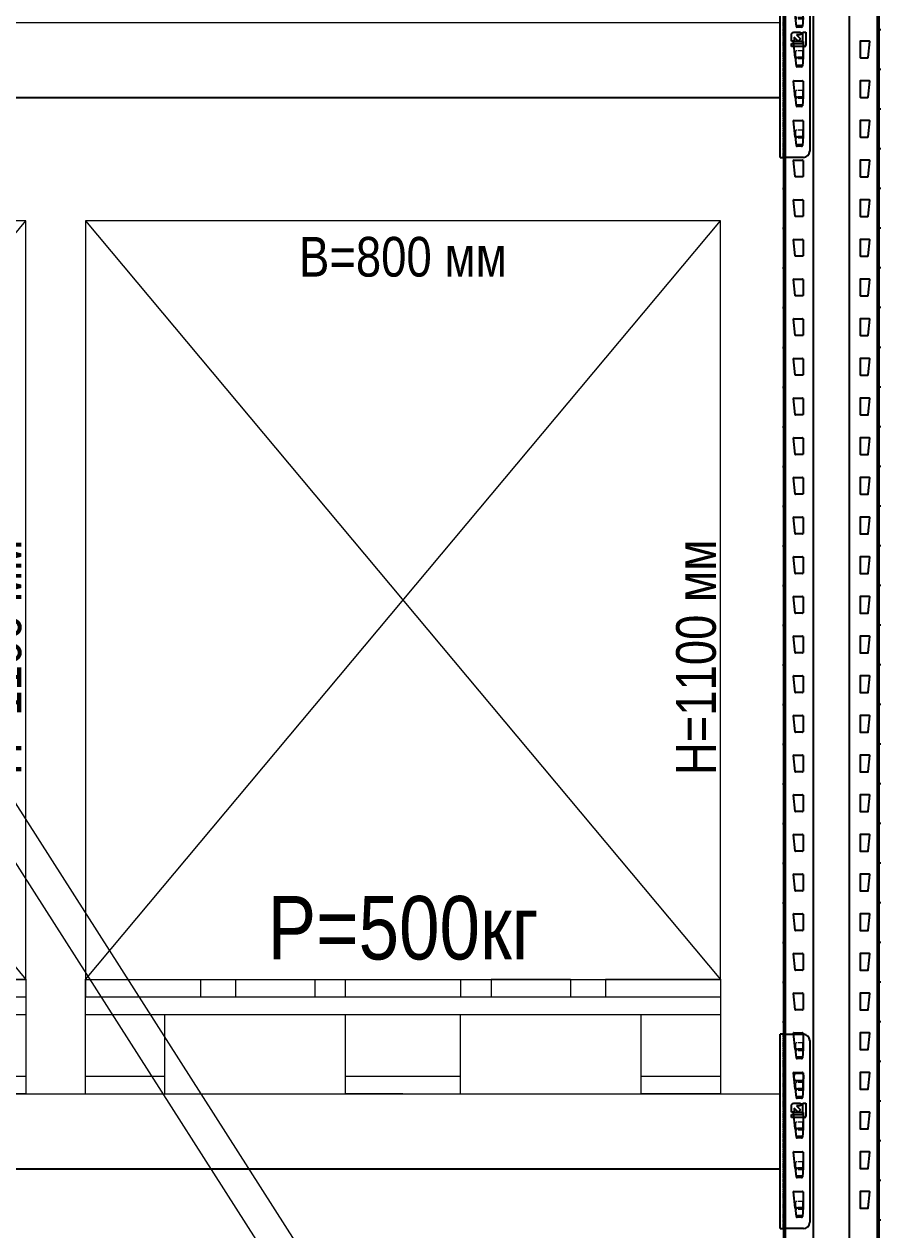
# Model space of a CAD drawing. Header units: millimetres. Extents: x 2140 to 223837, y 2113 to 170313.
# Drawn here: x 221854 to 222934, y 110882 to 112402 of the extents above; entities that cross this region are included whole.
import ezdxf

# ---------------------------------------------------------------- set-up
doc = ezdxf.new("R2010")
doc.units = ezdxf.units.MM
doc.linetypes.add('PHANTOM', pattern=[12.7, 6.35, -1.27, 1.27, -1.27, 1.27, -1.27])
for name, color, linetype, lineweight in [('1.Балка', 5, 'Continuous', 0), ('16.СВЖ', 7, 'Continuous', 0), ('20.Груз', 7, 'Continuous', 0), ('25.Размера', 7, 'Continuous', 0), ('37.Паллеты', 32, 'Continuous', 0), ('44. Полоса СВЖ', 7, 'Continuous', 0), ('7.Поддон', 32, 'Continuous', 0)]:
    doc.layers.add(name, color=color, linetype=linetype, lineweight=lineweight)
doc.layers.add('2.Стойка', color=7, linetype='Continuous')
doc.styles.add('Arial Narrow', font='ARIALN.TTF')
doc.styles.add('GOST', font='isocpeur.ttf')
doc.styles.add('Курсив', font='isocpeui.ttf')
doc.dimstyles.new('80', dxfattribs={"dimtxt": 80, "dimasz": 80, "dimexe": 0.18, "dimexo": 0, "dimgap": 20, "dimtad": 1, "dimdec": 0, "dimzin": 0, "dimdsep": 46, "dimtxsty": 'Курсив', "dimcen": 0.09, "dimadec": 0, "dimazin": 0, "dimtfac": 1, "dimtdec": 0, "dimtofl": 0, "dimtmove": 0, "dimatfit": 3, "dimfxl": 0.18, "dimtolj": 1, "dimtzin": 0, "dimarcsym": 0})
doc.dimstyles.new('blok40', dxfattribs={"dimtxt": 40, "dimasz": 80, "dimexe": 0.18, "dimexo": 0, "dimgap": 5, "dimtad": 1, "dimtoh": 1, "dimdec": 0, "dimzin": 0, "dimdsep": 46, "dimtxsty": 'GOST', "dimblk": 'NONE', "dimcen": 0.09, "dimse1": 1, "dimse2": 1, "dimsd1": 1, "dimsd2": 1, "dimadec": 0, "dimazin": 0, "dimtfac": 1, "dimtdec": 0, "dimtofl": 0, "dimtmove": 0, "dimatfit": 2, "dimldrblk": 'NONE', "dimfxl": 0.18, "dimtolj": 1, "dimtzin": 0, "dimarcsym": 0})

# ---------------------------------------------------------------- blocks, each defined once
blk = doc.blocks.new('*U494')
at = {"layer": '2.Стойка', "color": 0, "linetype": 'ByBlock'}
for p, q in [((-120, 0), (-120, 12200)), ((-118, 0), (-118, 12200)), ((-82.7, 0), (-82.7, 12200)), ((-37.3, 0), (-37.3, 12200)), ((-2, 0), (-2, 12200)), ((0, 0), (0, 12200)), ((-122, 2665), (-118, 2665)), ((-120, 2670.5), (-118, 2670.5)), ((0, 2670.5), (-2, 2670.5)), ((2, 2665), (-2, 2665)), ((-120, 2659.5), (-118, 2659.5)), ((-106.1, 2630.5), (-108, 2650.5)), ((-107.5, 2651), (-96.5, 2651)), ((-96, 2650.5), (-96, 2630.5)), ((-24, 2650.5), (-24, 2630.5)), ((-12.5, 2651), (-23.5, 2651)), ((-13.9, 2630.5), (-12, 2650.5)), ((0, 2659.5), (-2, 2659.5)), ((-96.5, 2630), (-105.6, 2630)), ((-23.5, 2630), (-14.4, 2630)), ((-122, 2615), (-118, 2615)), ((-120, 2620.5), (-118, 2620.5)), ((0, 2620.5), (-2, 2620.5)), ((2, 2615), (-2, 2615)), ((-120, 2609.5), (-118, 2609.5)), ((-106.1, 2580.5), (-108, 2600.5)), ((-107.5, 2601), (-96.5, 2601)), ((-96, 2600.5), (-96, 2580.5)), ((-24, 2600.5), (-24, 2580.5)), ((-12.5, 2601), (-23.5, 2601)), ((-13.9, 2580.5), (-12, 2600.5)), ((0, 2609.5), (-2, 2609.5)), ((-120, 2570.5), (-118, 2570.5)), ((-96.5, 2580), (-105.6, 2580)), ((-23.5, 2580), (-14.4, 2580)), ((0, 2570.5), (-2, 2570.5)), ((-122, 2565), (-118, 2565)), ((-120, 2559.5), (-118, 2559.5)), ((2, 2565), (-2, 2565)), ((0, 2559.5), (-2, 2559.5)), ((-106.1, 2530.5), (-108, 2550.5)), ((-107.5, 2551), (-96.5, 2551)), ((-96, 2550.5), (-96, 2530.5)), ((-24, 2550.5), (-24, 2530.5)), ((-12.5, 2551), (-23.5, 2551)), ((-13.9, 2530.5), (-12, 2550.5)), ((-96.5, 2530), (-105.6, 2530)), ((-23.5, 2530), (-14.4, 2530)), ((-122, 2515), (-118, 2515)), ((-120, 2520.5), (-118, 2520.5)), ((-120, 2509.5), (-118, 2509.5)), ((0, 2520.5), (-2, 2520.5)), ((2, 2515), (-2, 2515)), ((0, 2509.5), (-2, 2509.5)), ((-106.1, 2480.5), (-108, 2500.5)), ((-107.5, 2501), (-96.5, 2501)), ((-96, 2500.5), (-96, 2480.5)), ((-24, 2500.5), (-24, 2480.5)), ((-12.5, 2501), (-23.5, 2501)), ((-13.9, 2480.5), (-12, 2500.5)), ((-96.5, 2480), (-105.6, 2480)), ((-23.5, 2480), (-14.4, 2480)), ((-122, 2465), (-118, 2465)), ((-120, 2470.5), (-118, 2470.5)), ((0, 2470.5), (-2, 2470.5)), ((2, 2465), (-2, 2465)), ((-120, 2459.5), (-118, 2459.5)), ((-106.1, 2430.5), (-108, 2450.5)), ((-107.5, 2451), (-96.5, 2451)), ((-96, 2450.5), (-96, 2430.5)), ((-24, 2450.5), (-24, 2430.5)), ((-12.5, 2451), (-23.5, 2451)), ((-13.9, 2430.5), (-12, 2450.5)), ((0, 2459.5), (-2, 2459.5)), ((-120, 2420.5), (-118, 2420.5)), ((-96.5, 2430), (-105.6, 2430)), ((-23.5, 2430), (-14.4, 2430)), ((0, 2420.5), (-2, 2420.5)), ((-122, 2415), (-118, 2415)), ((-120, 2409.5), (-118, 2409.5)), ((2, 2415), (-2, 2415)), ((0, 2409.5), (-2, 2409.5)), ((-106.1, 2380.5), (-108, 2400.5)), ((-107.5, 2401), (-96.5, 2401)), ((-96, 2400.5), (-96, 2380.5)), ((-24, 2400.5), (-24, 2380.5)), ((-12.5, 2401), (-23.5, 2401)), ((-13.9, 2380.5), (-12, 2400.5)), ((-96.5, 2380), (-105.6, 2380)), ((-23.5, 2380), (-14.4, 2380)), ((-122, 2365), (-118, 2365)), ((-120, 2370.5), (-118, 2370.5)), ((-120, 2359.5), (-118, 2359.5)), ((0, 2370.5), (-2, 2370.5)), ((2, 2365), (-2, 2365)), ((0, 2359.5), (-2, 2359.5)), ((-106.1, 2330.5), (-108, 2350.5)), ((-107.5, 2351), (-96.5, 2351)), ((-96, 2350.5), (-96, 2330.5)), ((-24, 2350.5), (-24, 2330.5)), ((-12.5, 2351), (-23.5, 2351)), ((-13.9, 2330.5), (-12, 2350.5)), ((-96.5, 2330), (-105.6, 2330)), ((-23.5, 2330), (-14.4, 2330)), ((-122, 2315), (-118, 2315)), ((-120, 2320.5), (-118, 2320.5)), ((0, 2320.5), (-2, 2320.5)), ((2, 2315), (-2, 2315)), ((-120, 2309.5), (-118, 2309.5)), ((-106.1, 2280.5), (-108, 2300.5)), ((-107.5, 2301), (-96.5, 2301)), ((-96, 2300.5), (-96, 2280.5)), ((-24, 2300.5), (-24, 2280.5)), ((-12.5, 2301), (-23.5, 2301)), ((-13.9, 2280.5), (-12, 2300.5)), ((0, 2309.5), (-2, 2309.5)), ((-96.5, 2280), (-105.6, 2280)), ((-23.5, 2280), (-14.4, 2280)), ((-122, 2265), (-118, 2265)), ((-120, 2270.5), (-118, 2270.5)), ((0, 2270.5), (-2, 2270.5)), ((2, 2265), (-2, 2265)), ((-120, 2259.5), (-118, 2259.5)), ((-106.1, 2230.5), (-108, 2250.5)), ((-107.5, 2251), (-96.5, 2251)), ((-96, 2250.5), (-96, 2230.5)), ((-24, 2250.5), (-24, 2230.5)), ((-12.5, 2251), (-23.5, 2251)), ((-13.9, 2230.5), (-12, 2250.5)), ((0, 2259.5), (-2, 2259.5)), ((-120, 2220.5), (-118, 2220.5)), ((-96.5, 2230), (-105.6, 2230)), ((-23.5, 2230), (-14.4, 2230)), ((0, 2220.5), (-2, 2220.5)), ((-122, 2215), (-118, 2215)), ((-120, 2209.5), (-118, 2209.5)), ((2, 2215), (-2, 2215)), ((0, 2209.5), (-2, 2209.5)), ((-106.1, 2180.5), (-108, 2200.5)), ((-107.5, 2201), (-96.5, 2201)), ((-96, 2200.5), (-96, 2180.5)), ((-24, 2200.5), (-24, 2180.5)), ((-12.5, 2201), (-23.5, 2201)), ((-13.9, 2180.5), (-12, 2200.5)), ((-96.5, 2180), (-105.6, 2180)), ((-23.5, 2180), (-14.4, 2180)), ((-122, 2165), (-118, 2165)), ((-120, 2170.5), (-118, 2170.5)), ((-120, 2159.5), (-118, 2159.5)), ((0, 2170.5), (-2, 2170.5)), ((2, 2165), (-2, 2165)), ((0, 2159.5), (-2, 2159.5)), ((-106.1, 2130.5), (-108, 2150.5)), ((-107.5, 2151), (-96.5, 2151)), ((-96, 2150.5), (-96, 2130.5)), ((-24, 2150.5), (-24, 2130.5)), ((-12.5, 2151), (-23.5, 2151)), ((-13.9, 2130.5), (-12, 2150.5)), ((-96.5, 2130), (-105.6, 2130)), ((-23.5, 2130), (-14.4, 2130)), ((-122, 2115), (-118, 2115)), ((-120, 2120.5), (-118, 2120.5)), ((0, 2120.5), (-2, 2120.5)), ((2, 2115), (-2, 2115)), ((-120, 2109.5), (-118, 2109.5)), ((-106.1, 2080.5), (-108, 2100.5)), ((-107.5, 2101), (-96.5, 2101)), ((-96, 2100.5), (-96, 2080.5)), ((-24, 2100.5), (-24, 2080.5)), ((-12.5, 2101), (-23.5, 2101)), ((-13.9, 2080.5), (-12, 2100.5)), ((0, 2109.5), (-2, 2109.5)), ((-120, 2070.5), (-118, 2070.5)), ((-96.5, 2080), (-105.6, 2080)), ((-23.5, 2080), (-14.4, 2080)), ((0, 2070.5), (-2, 2070.5)), ((-122, 2065), (-118, 2065)), ((-120, 2059.5), (-118, 2059.5)), ((2, 2065), (-2, 2065)), ((0, 2059.5), (-2, 2059.5)), ((-106.1, 2030.5), (-108, 2050.5)), ((-107.5, 2051), (-96.5, 2051)), ((-96, 2050.5), (-96, 2030.5)), ((-24, 2050.5), (-24, 2030.5)), ((-12.5, 2051), (-23.5, 2051)), ((-13.9, 2030.5), (-12, 2050.5)), ((-96.5, 2030), (-105.6, 2030)), ((-23.5, 2030), (-14.4, 2030)), ((-122, 2015), (-118, 2015)), ((-120, 2020.5), (-118, 2020.5)), ((-120, 2009.5), (-118, 2009.5)), ((0, 2020.5), (-2, 2020.5)), ((2, 2015), (-2, 2015)), ((0, 2009.5), (-2, 2009.5)), ((-106.1, 1980.5), (-108, 2000.5)), ((-107.5, 2001), (-96.5, 2001)), ((-96, 2000.5), (-96, 1980.5)), ((-24, 2000.5), (-24, 1980.5)), ((-12.5, 2001), (-23.5, 2001)), ((-13.9, 1980.5), (-12, 2000.5)), ((-96.5, 1980), (-105.6, 1980)), ((-23.5, 1980), (-14.4, 1980)), ((-122, 1965), (-118, 1965)), ((-120, 1970.5), (-118, 1970.5)), ((0, 1970.5), (-2, 1970.5)), ((2, 1965), (-2, 1965)), ((-120, 1959.5), (-118, 1959.5)), ((-106.1, 1930.5), (-108, 1950.5)), ((-107.5, 1951), (-96.5, 1951)), ((-96, 1950.5), (-96, 1930.5)), ((-24, 1950.5), (-24, 1930.5)), ((-12.5, 1951), (-23.5, 1951)), ((-13.9, 1930.5), (-12, 1950.5)), ((0, 1959.5), (-2, 1959.5)), ((-122, 1915), (-118, 1915)), ((-120, 1920.5), (-118, 1920.5)), ((-96.5, 1930), (-105.6, 1930)), ((-23.5, 1930), (-14.4, 1930)), ((0, 1920.5), (-2, 1920.5)), ((2, 1915), (-2, 1915)), ((-120, 1909.5), (-118, 1909.5)), ((-106.1, 1880.5), (-108, 1900.5)), ((-107.5, 1901), (-96.5, 1901)), ((-96, 1900.5), (-96, 1880.5)), ((-24, 1900.5), (-24, 1880.5)), ((-12.5, 1901), (-23.5, 1901)), ((-13.9, 1880.5), (-12, 1900.5)), ((0, 1909.5), (-2, 1909.5)), ((-120, 1870.5), (-118, 1870.5)), ((-96.5, 1880), (-105.6, 1880)), ((-23.5, 1880), (-14.4, 1880)), ((0, 1870.5), (-2, 1870.5)), ((-122, 1865), (-118, 1865)), ((-120, 1859.5), (-118, 1859.5)), ((2, 1865), (-2, 1865)), ((0, 1859.5), (-2, 1859.5)), ((-106.1, 1830.5), (-108, 1850.5)), ((-107.5, 1851), (-96.5, 1851)), ((-96, 1850.5), (-96, 1830.5)), ((-24, 1850.5), (-24, 1830.5)), ((-12.5, 1851), (-23.5, 1851)), ((-13.9, 1830.5), (-12, 1850.5)), ((-96.5, 1830), (-105.6, 1830)), ((-23.5, 1830), (-14.4, 1830)), ((-122, 1815), (-118, 1815)), ((-120, 1820.5), (-118, 1820.5)), ((-120, 1809.5), (-118, 1809.5)), ((0, 1820.5), (-2, 1820.5)), ((2, 1815), (-2, 1815)), ((0, 1809.5), (-2, 1809.5)), ((-106.1, 1780.5), (-108, 1800.5)), ((-107.5, 1801), (-96.5, 1801)), ((-96, 1800.5), (-96, 1780.5)), ((-24, 1800.5), (-24, 1780.5)), ((-12.5, 1801), (-23.5, 1801)), ((-13.9, 1780.5), (-12, 1800.5)), ((-96.5, 1780), (-105.6, 1780)), ((-23.5, 1780), (-14.4, 1780)), ((-122, 1765), (-118, 1765)), ((-120, 1770.5), (-118, 1770.5)), ((0, 1770.5), (-2, 1770.5)), ((2, 1765), (-2, 1765)), ((-120, 1759.5), (-118, 1759.5)), ((-106.1, 1730.5), (-108, 1750.5)), ((-107.5, 1751), (-96.5, 1751)), ((-96, 1750.5), (-96, 1730.5)), ((-24, 1750.5), (-24, 1730.5)), ((-12.5, 1751), (-23.5, 1751)), ((-13.9, 1730.5), (-12, 1750.5)), ((0, 1759.5), (-2, 1759.5)), ((-120, 1720.5), (-118, 1720.5)), ((-96.5, 1730), (-105.6, 1730)), ((-23.5, 1730), (-14.4, 1730)), ((0, 1720.5), (-2, 1720.5)), ((-122, 1715), (-118, 1715)), ((-120, 1709.5), (-118, 1709.5)), ((2, 1715), (-2, 1715)), ((0, 1709.5), (-2, 1709.5)), ((-106.1, 1680.5), (-108, 1700.5)), ((-107.5, 1701), (-96.5, 1701)), ((-96, 1700.5), (-96, 1680.5)), ((-24, 1700.5), (-24, 1680.5)), ((-12.5, 1701), (-23.5, 1701)), ((-13.9, 1680.5), (-12, 1700.5)), ((-96.5, 1680), (-105.6, 1680)), ((-23.5, 1680), (-14.4, 1680)), ((-122, 1665), (-118, 1665)), ((-120, 1670.5), (-118, 1670.5)), ((-120, 1659.5), (-118, 1659.5)), ((0, 1670.5), (-2, 1670.5)), ((2, 1665), (-2, 1665)), ((0, 1659.5), (-2, 1659.5)), ((-106.1, 1630.5), (-108, 1650.5)), ((-107.5, 1651), (-96.5, 1651)), ((-96, 1650.5), (-96, 1630.5)), ((-24, 1650.5), (-24, 1630.5)), ((-12.5, 1651), (-23.5, 1651)), ((-13.9, 1630.5), (-12, 1650.5)), ((-96.5, 1630), (-105.6, 1630)), ((-23.5, 1630), (-14.4, 1630)), ((-122, 1615), (-118, 1615)), ((-120, 1620.5), (-118, 1620.5)), ((0, 1620.5), (-2, 1620.5)), ((2, 1615), (-2, 1615)), ((-120, 1609.5), (-118, 1609.5)), ((-106.1, 1580.5), (-108, 1600.5)), ((-107.5, 1601), (-96.5, 1601)), ((-96, 1600.5), (-96, 1580.5)), ((-24, 1600.5), (-24, 1580.5)), ((-12.5, 1601), (-23.5, 1601)), ((-13.9, 1580.5), (-12, 1600.5)), ((0, 1609.5), (-2, 1609.5)), ((-120, 1570.5), (-118, 1570.5)), ((-96.5, 1580), (-105.6, 1580)), ((-23.5, 1580), (-14.4, 1580)), ((0, 1570.5), (-2, 1570.5)), ((-122, 1565), (-118, 1565)), ((-120, 1559.5), (-118, 1559.5)), ((-106.1, 1530.5), (-108, 1550.5)), ((-107.5, 1551), (-96.5, 1551)), ((-96, 1550.5), (-96, 1530.5)), ((-24, 1550.5), (-24, 1530.5)), ((-12.5, 1551), (-23.5, 1551)), ((-13.9, 1530.5), (-12, 1550.5)), ((2, 1565), (-2, 1565)), ((0, 1559.5), (-2, 1559.5)), ((-120, 1520.5), (-118, 1520.5)), ((-96.5, 1530), (-105.6, 1530)), ((-23.5, 1530), (-14.4, 1530)), ((0, 1520.5), (-2, 1520.5)), ((-122, 1515), (-118, 1515)), ((-120, 1509.5), (-118, 1509.5)), ((2, 1515), (-2, 1515)), ((0, 1509.5), (-2, 1509.5)), ((-106.1, 1480.5), (-108, 1500.5)), ((-107.5, 1501), (-96.5, 1501)), ((-96, 1500.5), (-96, 1480.5)), ((-24, 1500.5), (-24, 1480.5)), ((-12.5, 1501), (-23.5, 1501)), ((-13.9, 1480.5), (-12, 1500.5)), ((-96.5, 1480), (-105.6, 1480)), ((-23.5, 1480), (-14.4, 1480)), ((-122, 1465), (-118, 1465)), ((-120, 1470.5), (-118, 1470.5)), ((-120, 1459.5), (-118, 1459.5)), ((0, 1470.5), (-2, 1470.5)), ((2, 1465), (-2, 1465)), ((0, 1459.5), (-2, 1459.5)), ((-106.1, 1430.5), (-108, 1450.5)), ((-107.5, 1451), (-96.5, 1451)), ((-96, 1450.5), (-96, 1430.5)), ((-24, 1450.5), (-24, 1430.5)), ((-12.5, 1451), (-23.5, 1451)), ((-13.9, 1430.5), (-12, 1450.5)), ((-96.5, 1430), (-105.6, 1430)), ((-23.5, 1430), (-14.4, 1430)), ((-122, 1415), (-118, 1415)), ((-120, 1420.5), (-118, 1420.5)), ((0, 1420.5), (-2, 1420.5)), ((2, 1415), (-2, 1415)), ((-120, 1409.5), (-118, 1409.5)), ((-106.1, 1380.5), (-108, 1400.5)), ((-107.5, 1401), (-96.5, 1401)), ((-96, 1400.5), (-96, 1380.5)), ((-24, 1400.5), (-24, 1380.5)), ((-12.5, 1401), (-23.5, 1401)), ((-13.9, 1380.5), (-12, 1400.5)), ((0, 1409.5), (-2, 1409.5)), ((-120, 1370.5), (-118, 1370.5)), ((-96.5, 1380), (-105.6, 1380)), ((-23.5, 1380), (-14.4, 1380)), ((0, 1370.5), (-2, 1370.5)), ((-122, 1365), (-118, 1365)), ((-120, 1359.5), (-118, 1359.5)), ((2, 1365), (-2, 1365)), ((0, 1359.5), (-2, 1359.5)), ((-106.1, 1330.5), (-108, 1350.5)), ((-107.5, 1351), (-96.5, 1351)), ((-96, 1350.5), (-96, 1330.5)), ((-24, 1350.5), (-24, 1330.5)), ((-12.5, 1351), (-23.5, 1351)), ((-13.9, 1330.5), (-12, 1350.5)), ((-96.5, 1330), (-105.6, 1330)), ((-23.5, 1330), (-14.4, 1330)), ((-122, 1315), (-118, 1315)), ((-120, 1320.5), (-118, 1320.5)), ((-120, 1309.5), (-118, 1309.5)), ((0, 1320.5), (-2, 1320.5)), ((2, 1315), (-2, 1315)), ((0, 1309.5), (-2, 1309.5)), ((-106.1, 1280.5), (-108, 1300.5)), ((-107.5, 1301), (-96.5, 1301)), ((-96, 1300.5), (-96, 1280.5)), ((-24, 1300.5), (-24, 1280.5)), ((-12.5, 1301), (-23.5, 1301)), ((-13.9, 1280.5), (-12, 1300.5)), ((-96.5, 1280), (-105.6, 1280)), ((-23.5, 1280), (-14.4, 1280)), ((-122, 1265), (-118, 1265)), ((-120, 1270.5), (-118, 1270.5)), ((0, 1270.5), (-2, 1270.5)), ((2, 1265), (-2, 1265)), ((-120, 1259.5), (-118, 1259.5)), ((-106.1, 1230.5), (-108, 1250.5)), ((-107.5, 1251), (-96.5, 1251)), ((-96, 1250.5), (-96, 1230.5)), ((-24, 1250.5), (-24, 1230.5)), ((-12.5, 1251), (-23.5, 1251)), ((-13.9, 1230.5), (-12, 1250.5)), ((0, 1259.5), (-2, 1259.5)), ((-120, 1220.5), (-118, 1220.5)), ((-96.5, 1230), (-105.6, 1230)), ((-23.5, 1230), (-14.4, 1230)), ((0, 1220.5), (-2, 1220.5)), ((-122, 1215), (-118, 1215)), ((-120, 1209.5), (-118, 1209.5)), ((-107.5, 1201), (-96.5, 1201)), ((-12.5, 1201), (-23.5, 1201)), ((2, 1215), (-2, 1215)), ((0, 1209.5), (-2, 1209.5)), ((-106.1, 1180.5), (-108, 1200.5)), ((-96, 1200.5), (-96, 1180.5)), ((-24, 1200.5), (-24, 1180.5)), ((-13.9, 1180.5), (-12, 1200.5)), ((-120, 1170.5), (-118, 1170.5)), ((-96.5, 1180), (-105.6, 1180)), ((-23.5, 1180), (-14.4, 1180)), ((0, 1170.5), (-2, 1170.5)), ((-122, 1165), (-118, 1165)), ((-120, 1159.5), (-118, 1159.5)), ((2, 1165), (-2, 1165)), ((0, 1159.5), (-2, 1159.5))]:
    blk.add_line(p, q, dxfattribs=at)
for centre, start, end in [((-107.5, 2650.5), 90, 185.4403), ((-96.5, 2650.5), 0, 90), ((-23.5, 2650.5), 90, 180), ((-12.5, 2650.5), 354.5597, 90), ((-105.6, 2630.5), 185.4403, 270), ((-96.5, 2630.5), 270, 0), ((-23.5, 2630.5), 180, 270), ((-14.4, 2630.5), 270, 354.5597), ((-107.5, 2600.5), 90, 185.4403), ((-96.5, 2600.5), 0, 90), ((-23.5, 2600.5), 90, 180), ((-12.5, 2600.5), 354.5597, 90), ((-105.6, 2580.5), 185.4403, 270), ((-96.5, 2580.5), 270, 0), ((-23.5, 2580.5), 180, 270), ((-14.4, 2580.5), 270, 354.5597), ((-107.5, 2550.5), 90, 185.4403), ((-96.5, 2550.5), 0, 90), ((-23.5, 2550.5), 90, 180), ((-12.5, 2550.5), 354.5597, 90), ((-105.6, 2530.5), 185.4403, 270), ((-96.5, 2530.5), 270, 0), ((-23.5, 2530.5), 180, 270), ((-14.4, 2530.5), 270, 354.5597), ((-107.5, 2500.5), 90, 185.4403), ((-96.5, 2500.5), 0, 90), ((-23.5, 2500.5), 90, 180), ((-12.5, 2500.5), 354.5597, 90), ((-105.6, 2480.5), 185.4403, 270), ((-96.5, 2480.5), 270, 0), ((-23.5, 2480.5), 180, 270), ((-14.4, 2480.5), 270, 354.5597), ((-107.5, 2450.5), 90, 185.4403), ((-96.5, 2450.5), 0, 90), ((-23.5, 2450.5), 90, 180), ((-12.5, 2450.5), 354.5597, 90), ((-105.6, 2430.5), 185.4403, 270), ((-96.5, 2430.5), 270, 0), ((-23.5, 2430.5), 180, 270), ((-14.4, 2430.5), 270, 354.5597), ((-107.5, 2400.5), 90, 185.4403), ((-96.5, 2400.5), 0, 90), ((-23.5, 2400.5), 90, 180), ((-12.5, 2400.5), 354.5597, 90), ((-105.6, 2380.5), 185.4403, 270), ((-96.5, 2380.5), 270, 0), ((-23.5, 2380.5), 180, 270), ((-14.4, 2380.5), 270, 354.5597), ((-107.5, 2350.5), 90, 185.4403), ((-96.5, 2350.5), 0, 90), ((-23.5, 2350.5), 90, 180), ((-12.5, 2350.5), 354.5597, 90), ((-105.6, 2330.5), 185.4403, 270), ((-96.5, 2330.5), 270, 0), ((-23.5, 2330.5), 180, 270), ((-14.4, 2330.5), 270, 354.5597), ((-107.5, 2300.5), 90, 185.4403), ((-96.5, 2300.5), 0, 90), ((-23.5, 2300.5), 90, 180), ((-12.5, 2300.5), 354.5597, 90), ((-105.6, 2280.5), 185.4403, 270), ((-96.5, 2280.5), 270, 0), ((-23.5, 2280.5), 180, 270), ((-14.4, 2280.5), 270, 354.5597), ((-107.5, 2250.5), 90, 185.4403), ((-96.5, 2250.5), 0, 90), ((-23.5, 2250.5), 90, 180), ((-12.5, 2250.5), 354.5597, 90), ((-105.6, 2230.5), 185.4403, 270), ((-96.5, 2230.5), 270, 0), ((-23.5, 2230.5), 180, 270), ((-14.4, 2230.5), 270, 354.5597), ((-107.5, 2200.5), 90, 185.4403), ((-96.5, 2200.5), 0, 90), ((-23.5, 2200.5), 90, 180), ((-12.5, 2200.5), 354.5597, 90), ((-105.6, 2180.5), 185.4403, 270), ((-96.5, 2180.5), 270, 0), ((-23.5, 2180.5), 180, 270), ((-14.4, 2180.5), 270, 354.5597), ((-107.5, 2150.5), 90, 185.4403), ((-96.5, 2150.5), 0, 90), ((-23.5, 2150.5), 90, 180), ((-12.5, 2150.5), 354.5597, 90), ((-105.6, 2130.5), 185.4403, 270), ((-96.5, 2130.5), 270, 0), ((-23.5, 2130.5), 180, 270), ((-14.4, 2130.5), 270, 354.5597), ((-107.5, 2100.5), 90, 185.4403), ((-96.5, 2100.5), 0, 90), ((-23.5, 2100.5), 90, 180), ((-12.5, 2100.5), 354.5597, 90), ((-105.6, 2080.5), 185.4403, 270), ((-96.5, 2080.5), 270, 0), ((-23.5, 2080.5), 180, 270), ((-14.4, 2080.5), 270, 354.5597), ((-107.5, 2050.5), 90, 185.4403), ((-96.5, 2050.5), 0, 90), ((-23.5, 2050.5), 90, 180), ((-12.5, 2050.5), 354.5597, 90), ((-105.6, 2030.5), 185.4403, 270), ((-96.5, 2030.5), 270, 0), ((-23.5, 2030.5), 180, 270), ((-14.4, 2030.5), 270, 354.5597), ((-107.5, 2000.5), 90, 185.4403), ((-96.5, 2000.5), 0, 90), ((-23.5, 2000.5), 90, 180), ((-12.5, 2000.5), 354.5597, 90), ((-105.6, 1980.5), 185.4403, 270), ((-96.5, 1980.5), 270, 0), ((-23.5, 1980.5), 180, 270), ((-14.4, 1980.5), 270, 354.5597), ((-107.5, 1950.5), 90, 185.4403), ((-96.5, 1950.5), 0, 90), ((-23.5, 1950.5), 90, 180), ((-12.5, 1950.5), 354.5597, 90), ((-105.6, 1930.5), 185.4403, 270), ((-96.5, 1930.5), 270, 0), ((-23.5, 1930.5), 180, 270), ((-14.4, 1930.5), 270, 354.5597), ((-107.5, 1900.5), 90, 185.4403), ((-96.5, 1900.5), 0, 90), ((-23.5, 1900.5), 90, 180), ((-12.5, 1900.5), 354.5597, 90), ((-105.6, 1880.5), 185.4403, 270), ((-96.5, 1880.5), 270, 0), ((-23.5, 1880.5), 180, 270), ((-14.4, 1880.5), 270, 354.5597), ((-107.5, 1850.5), 90, 185.4403), ((-96.5, 1850.5), 0, 90), ((-23.5, 1850.5), 90, 180), ((-12.5, 1850.5), 354.5597, 90), ((-105.6, 1830.5), 185.4403, 270), ((-96.5, 1830.5), 270, 0), ((-23.5, 1830.5), 180, 270), ((-14.4, 1830.5), 270, 354.5597), ((-107.5, 1800.5), 90, 185.4403), ((-96.5, 1800.5), 0, 90), ((-23.5, 1800.5), 90, 180), ((-12.5, 1800.5), 354.5597, 90), ((-105.6, 1780.5), 185.4403, 270), ((-96.5, 1780.5), 270, 0), ((-23.5, 1780.5), 180, 270), ((-14.4, 1780.5), 270, 354.5597), ((-107.5, 1750.5), 90, 185.4403), ((-96.5, 1750.5), 0, 90), ((-23.5, 1750.5), 90, 180), ((-12.5, 1750.5), 354.5597, 90), ((-105.6, 1730.5), 185.4403, 270), ((-96.5, 1730.5), 270, 0), ((-23.5, 1730.5), 180, 270), ((-14.4, 1730.5), 270, 354.5597), ((-107.5, 1700.5), 90, 185.4403), ((-96.5, 1700.5), 0, 90), ((-23.5, 1700.5), 90, 180), ((-12.5, 1700.5), 354.5597, 90), ((-105.6, 1680.5), 185.4403, 270), ((-96.5, 1680.5), 270, 0), ((-23.5, 1680.5), 180, 270), ((-14.4, 1680.5), 270, 354.5597), ((-107.5, 1650.5), 90, 185.4403), ((-96.5, 1650.5), 0, 90), ((-23.5, 1650.5), 90, 180), ((-12.5, 1650.5), 354.5597, 90), ((-105.6, 1630.5), 185.4403, 270), ((-96.5, 1630.5), 270, 0), ((-23.5, 1630.5), 180, 270), ((-14.4, 1630.5), 270, 354.5597), ((-107.5, 1600.5), 90, 185.4403), ((-96.5, 1600.5), 0, 90), ((-23.5, 1600.5), 90, 180), ((-12.5, 1600.5), 354.5597, 90), ((-105.6, 1580.5), 185.4403, 270), ((-96.5, 1580.5), 270, 0), ((-23.5, 1580.5), 180, 270), ((-14.4, 1580.5), 270, 354.5597), ((-107.5, 1550.5), 90, 185.4403), ((-96.5, 1550.5), 0, 90), ((-23.5, 1550.5), 90, 180), ((-12.5, 1550.5), 354.5597, 90), ((-105.6, 1530.5), 185.4403, 270), ((-96.5, 1530.5), 270, 0), ((-23.5, 1530.5), 180, 270), ((-14.4, 1530.5), 270, 354.5597), ((-107.5, 1500.5), 90, 185.4403), ((-96.5, 1500.5), 0, 90), ((-23.5, 1500.5), 90, 180), ((-12.5, 1500.5), 354.5597, 90), ((-105.6, 1480.5), 185.4403, 270), ((-96.5, 1480.5), 270, 0), ((-23.5, 1480.5), 180, 270), ((-14.4, 1480.5), 270, 354.5597), ((-107.5, 1450.5), 90, 185.4403), ((-96.5, 1450.5), 0, 90), ((-23.5, 1450.5), 90, 180), ((-12.5, 1450.5), 354.5597, 90), ((-105.6, 1430.5), 185.4403, 270), ((-96.5, 1430.5), 270, 0), ((-23.5, 1430.5), 180, 270), ((-14.4, 1430.5), 270, 354.5597), ((-107.5, 1400.5), 90, 185.4403), ((-96.5, 1400.5), 0, 90), ((-23.5, 1400.5), 90, 180), ((-12.5, 1400.5), 354.5597, 90), ((-105.6, 1380.5), 185.4403, 270), ((-96.5, 1380.5), 270, 0), ((-23.5, 1380.5), 180, 270), ((-14.4, 1380.5), 270, 354.5597), ((-107.5, 1350.5), 90, 185.4403), ((-96.5, 1350.5), 0, 90), ((-23.5, 1350.5), 90, 180), ((-12.5, 1350.5), 354.5597, 90), ((-105.6, 1330.5), 185.4403, 270), ((-96.5, 1330.5), 270, 0), ((-23.5, 1330.5), 180, 270), ((-14.4, 1330.5), 270, 354.5597), ((-107.5, 1300.5), 90, 185.4403), ((-96.5, 1300.5), 0, 90), ((-23.5, 1300.5), 90, 180), ((-12.5, 1300.5), 354.5597, 90), ((-105.6, 1280.5), 185.4403, 270), ((-96.5, 1280.5), 270, 0), ((-23.5, 1280.5), 180, 270), ((-14.4, 1280.5), 270, 354.5597), ((-107.5, 1250.5), 90, 185.4403), ((-96.5, 1250.5), 0, 90), ((-23.5, 1250.5), 90, 180), ((-12.5, 1250.5), 354.5597, 90), ((-105.6, 1230.5), 185.4403, 270), ((-96.5, 1230.5), 270, 0), ((-23.5, 1230.5), 180, 270), ((-14.4, 1230.5), 270, 354.5597), ((-107.5, 1200.5), 90, 185.4403), ((-96.5, 1200.5), 0, 90), ((-23.5, 1200.5), 90, 180), ((-12.5, 1200.5), 354.5597, 90), ((-105.6, 1180.5), 185.4403, 270), ((-96.5, 1180.5), 270, 0), ((-23.5, 1180.5), 180, 270), ((-14.4, 1180.5), 270, 354.5597)]:
    blk.add_arc(centre, 0.5, start, end, dxfattribs=at)
blk = doc.blocks.new('*U1726')
at = {"layer": '1.Балка', "color": 0, "linetype": 'Continuous', "lineweight": 25}
for p, q in [((2705, -210.7), (2705, 34.3)), ((2712.5, 34.3), (2705, 34.3)), ((2712.5, 34.3), (2734.5, 34.3)), ((2724.6, 15.8), (2724.6, 23.6)), ((2725.6, 4.4), (2724.6, 15.8)), ((2734.2, 15.8), (2733.2, 4.4)), ((2734.2, 15.8), (2734.2, 23.6)), ((2742.5, 26.3), (2742.5, -202.7)), ((2732.4, 5.3), (2726.4, 5.3)), ((2732.2, 3.5), (2726.6, 3.5)), ((2724.9, -14.7), (2732.5, -14.7)), ((2724.6, -34.2), (2724.6, -26.4)), ((2732.5, -24.7), (2724.9, -24.7)), ((2734.2, -34.2), (2734.2, -26.4)), ((2725.6, -45.6), (2724.6, -34.2)), ((2732.4, -44.7), (2726.4, -44.7)), ((2734.2, -34.2), (2733.2, -45.6)), ((2719.5, -54.9), (2721.8, -52.7)), ((2719.5, -63.9), (2719.5, -54.9)), ((2721.8, -52.7), (2730.8, -52.7)), ((2728, -64), (2723, -59)), ((2723, -59), (2723, -63.9)), ((2725.8, -56.2), (2730.9, -61.2)), ((2730.8, -56.2), (2725.8, -56.2)), ((2732.2, -46.5), (2726.6, -46.5)), ((2730.8, -52.7), (2730.8, -56.2)), ((2733.8, -66.9), (2733.8, -52.7)), ((2733.8, -52.7), (2737.5, -52.7)), ((2737.5, -52.7), (2737.5, -69.2)), ((2723, -63.9), (2719.5, -63.9)), ((2719.5, -70.7), (2719.5, -66.9)), ((2719.5, -66.9), (2733.8, -66.9)), ((2736, -70.7), (2719.5, -70.7)), ((2730.9, -61.2), (2728, -64)), ((2724.6, -84.2), (2724.6, -76.4)), ((2725.6, -95.6), (2724.6, -84.2)), ((2734.2, -84.2), (2733.2, -95.6)), ((2734.2, -84.2), (2734.2, -76.4)), ((2732.4, -94.7), (2726.4, -94.7)), ((2732.2, -96.5), (2726.6, -96.5)), ((2705, -135.7), (5, -135.7)), ((2724.6, -134.2), (2724.6, -126.4)), ((2725.6, -145.6), (2724.6, -134.2)), ((2734.2, -134.2), (2733.2, -145.6)), ((2734.2, -134.2), (2734.2, -126.4)), ((2732.4, -144.7), (2726.4, -144.7)), ((2732.2, -146.5), (2726.6, -146.5)), ((2724.6, -184.2), (2724.6, -176.4)), ((2734.2, -184.2), (2734.2, -176.4)), ((2725.6, -195.6), (2724.6, -184.2)), ((2732.4, -194.7), (2726.4, -194.7)), ((2732.2, -196.5), (2726.6, -196.5)), ((2734.2, -184.2), (2733.2, -195.6)), ((2705, -210.7), (2712.5, -210.7)), ((2734.5, -210.7), (2712.5, -210.7))]:
    blk.add_line(p, q, dxfattribs=at)
at = {"layer": '1.Балка', "color": 0, "linetype": 'PHANTOM', "lineweight": 18}
for p, q in [((2709, -210.7), (2709, 34.3)), ((2734.2, 23.6), (2724.6, 23.6)), ((2734.2, 15.7), (2724.6, 15.7)), ((2734.1, 14.7), (2724.7, 14.7)), ((2734, 13.5), (2724.8, 13.5)), ((2734.2, -26.4), (2724.6, -26.4)), ((2734.2, -34.3), (2724.6, -34.3)), ((2734.1, -35.3), (2724.7, -35.3)), ((2734, -36.5), (2724.8, -36.5)), ((2734.2, -76.4), (2724.6, -76.4)), ((2734.2, -84.3), (2724.6, -84.3)), ((2734.1, -85.3), (2724.7, -85.3)), ((2734, -86.5), (2724.8, -86.5)), ((2734.2, -126.4), (2724.6, -126.4)), ((2734.2, -134.3), (2724.6, -134.3)), ((2734.1, -135.3), (2724.7, -135.3)), ((2734, -136.5), (2724.8, -136.5)), ((2734.2, -176.4), (2724.6, -176.4)), ((2734.2, -184.3), (2724.6, -184.3)), ((2734.1, -185.3), (2724.7, -185.3)), ((2734, -186.5), (2724.8, -186.5))]:
    blk.add_line(p, q, dxfattribs=at)
at = {"layer": '1.Балка', "color": 0}
blk.add_line((5, -40.7), (2705, -40.7), dxfattribs=at)
at = {"layer": '1.Балка', "color": 0, "linetype": 'Continuous', "lineweight": 25}
for centre, radius, start, end in [((2734.5, 26.3), 8, 0.0004, 89.9997), ((2726.4, 6.3), 0.99, 185.9117, 270.8038), ((2726.6, 4.5), 1.03, 183.6643, 268.5085), ((2726.6, 4.5), 1, 185.0015, 269.9986), ((2732.2, 4.5), 1.03, 271.4915, 356.3357), ((2732.2, 4.5), 1, 269.9955, 355.0045), ((2732.4, 6.3), 0.99, 269.1962, 354.0883), ((2728.2, -19.7), 6, 123.5568, 236.4432), ((2729.2, -19.7), 6, 303.5568, 56.4432), ((2726.4, -43.7), 0.99, 185.9116, 270.8034), ((2726.6, -45.5), 1.03, 183.6646, 268.5085), ((2726.6, -45.5), 1, 185.0015, 269.9986), ((2732.2, -45.5), 1.03, 271.4915, 356.3354), ((2732.2, -45.5), 1, 269.9955, 355.0045), ((2732.4, -43.7), 0.99, 269.1966, 354.0884), ((2736, -69.2), 1.5, 270, 359.9996), ((2726.4, -93.7), 0.99, 185.9118, 270.8034), ((2726.6, -95.5), 1.03, 183.6645, 268.5084), ((2726.6, -95.5), 1, 185.0015, 269.9986), ((2732.2, -95.5), 1.03, 271.4916, 356.3355), ((2732.2, -95.5), 1, 269.9955, 355.0044), ((2732.4, -93.7), 0.99, 269.1966, 354.0882), ((2726.4, -143.7), 0.99, 185.9119, 270.8034), ((2726.6, -145.5), 1.03, 183.6645, 268.5083), ((2726.6, -145.5), 1, 185.0015, 269.9986), ((2732.2, -145.5), 1.03, 271.4917, 356.3355), ((2732.2, -145.5), 1, 269.9955, 355.0045), ((2732.4, -143.7), 0.99, 269.1966, 354.0881), ((2726.4, -193.7), 0.99, 185.9116, 270.8034), ((2726.6, -195.5), 1.03, 183.6643, 268.5085), ((2726.6, -195.5), 1, 185.0015, 269.9986), ((2732.2, -195.5), 1.03, 271.4915, 356.3357), ((2732.2, -195.5), 1, 269.9955, 355.0045), ((2732.4, -193.7), 0.99, 269.1966, 354.0884), ((2734.5, -202.7), 8, 270.0003, 359.9996)]:
    blk.add_arc(centre, radius, start, end, dxfattribs=at)
blk = doc.blocks.new('поддон')
at = {"layer": '7.Поддон', "color": 0, "linetype": 'ByBlock'}
for p, q in [((0, 0), (0, 144)), ((0, 144), (0, 122)), ((0, 144), (145, 144)), ((145, 144), (145, 122)), ((189, 144), (289, 144)), ((189, 144), (189, 122)), ((289, 144), (289, 122)), ((327.5, 122), (327.5, 144)), ((327.5, 144), (472.5, 144)), ((472.5, 144), (472.5, 122)), ((611, 144), (511, 144)), ((511, 144), (511, 122)), ((611, 144), (611, 122)), ((800, 144), (655, 144)), ((655, 144), (655, 122)), ((800, 144), (800, 0)), ((0, 122), (800, 122)), ((0, 100), (800, 100)), ((100, 0), (100, 100)), ((327.5, 0), (327.5, 100)), ((472.5, 0), (472.5, 100)), ((700, 0), (700, 100)), ((0, 22), (100, 22)), ((327.5, 22), (472.5, 22)), ((700, 22), (800, 22)), ((0, 0), (100, 0)), ((400, 0), (327.5, 0)), ((400, 0), (472.5, 0)), ((800, 0), (700, 0))]:
    blk.add_line(p, q, dxfattribs=at)
blk = doc.blocks.new('*D1174')
at = {"layer": 'Defpoints', "color": 0, "linetype": 'ByBlock', "transparency": 16777216}
for p in [(950, 1100), (1750, 1100), (1750, 1100)]:
    blk.add_point(p, dxfattribs=at)
at = {"layer": '25.Размера', "color": 0, "linetype": 'ByBlock', "transparency": 16777216, "insert": (1350, 1054.5), "char_height": 50, "attachment_point": 5, "style": 'Arial Narrow'}
blk.add_mtext('\\A1;В=800 мм', dxfattribs=at)
blk = doc.blocks.new('_None')
blk = doc.blocks.new('*D1175')
at = {"layer": 'Defpoints', "color": 0, "linetype": 'ByBlock', "transparency": 16777216}
for p in [(1750, 1100), (1750, 1100), (1750, 0)]:
    blk.add_point(p, dxfattribs=at)
at = {"layer": '25.Размера', "color": 0, "linetype": 'ByBlock', "transparency": 16777216, "insert": (1719.5, 550), "char_height": 50, "attachment_point": 5, "rotation": 90, "style": 'Arial Narrow'}
blk.add_mtext('\\A1;Н=1100 мм', dxfattribs=at)
blk = doc.blocks.new('*D1176')
at = {"layer": 'Defpoints', "color": 0, "linetype": 'ByBlock', "transparency": 16777216}
for p in [(2225, 500, 0), (2225, 0, 0), (2225, 0)]:
    blk.add_point(p, dxfattribs=at)
at = {"layer": '25.Размера', "color": 0, "linetype": 'ByBlock', "transparency": 16777216, "insert": (2225, 208.6), "char_height": 80, "attachment_point": 5, "style": 'Arial Narrow'}
blk.add_mtext('\\A1;Р=500кг', dxfattribs=at)
blk = doc.blocks.new('*D1177')
at = {"layer": 'Defpoints', "color": 0, "linetype": 'ByBlock', "transparency": 16777216}
for p in [(1825, 1100), (2625, 1100), (2625, 1100)]:
    blk.add_point(p, dxfattribs=at)
at = {"layer": '25.Размера', "color": 0, "linetype": 'ByBlock', "transparency": 16777216, "insert": (2225, 1054.5), "char_height": 50, "attachment_point": 5, "style": 'Arial Narrow'}
blk.add_mtext('\\A1;В=800 мм', dxfattribs=at)
blk = doc.blocks.new('*D1178')
at = {"layer": 'Defpoints', "color": 0, "linetype": 'ByBlock', "transparency": 16777216}
for p in [(2625, 1100), (2625, 1100), (2625, 0)]:
    blk.add_point(p, dxfattribs=at)
at = {"layer": '25.Размера', "color": 0, "linetype": 'ByBlock', "transparency": 16777216, "insert": (2594.5, 550), "char_height": 50, "attachment_point": 5, "rotation": 90, "style": 'Arial Narrow'}
blk.add_mtext('\\A1;Н=1100 мм', dxfattribs=at)
blk = doc.blocks.new('*U1499')
at = {"layer": '44. Полоса СВЖ', "color": 3, "linetype": 'ByBlock'}
blk.add_lwpolyline([(1296, 2099.8), (1294.4, 2097.3), (7.3, 49.2), (5.7, 46.6), (5.5, 46.4), (-22.8, 1.3), (-19.6, -12.5), (-2.7, -23.1), (11.1, -20), (39.4, 25.1), (39.5, 25.3), (41.1, 27.9), (1328.3, 2076), (1329.9, 2078.5), (1357.3, 2122.1), (1354.2, 2135.9), (1337.2, 2146.6), (1323.4, 2143.4)], close=True, dxfattribs=at)
for centre in [(1334.5, 2123.5), (0, 0)]:
    blk.add_circle(centre, 6.5, dxfattribs=at)
blk = doc.blocks.new('*U1468')
at = {"layer": '44. Полоса СВЖ', "color": 3, "linetype": 'ByBlock'}
blk.add_lwpolyline([(-1040.8, -1669.8), (-1039.2, -1667.2), (-7.6, -49.1), (-6, -46.6), (-5.8, -46.3), (22.8, -1.5), (19.7, 12.3), (2.9, 23.1), (-11, 20), (-39.6, -24.8), (-39.7, -25.1), (-41.3, -27.6), (-1073, -1645.7), (-1074.6, -1648.3), (-1102.3, -1691.7), (-1099.2, -1705.5), (-1082.3, -1716.2), (-1068.5, -1713.2)], close=True, dxfattribs=at)
for centre in [(0, 0), (-1079.5, -1693.2)]:
    blk.add_circle(centre, 6.5, dxfattribs=at)
blk = doc.blocks.new('*U1296')
at = {"color": 0, "lineweight": 0, "rotation": 179.9868598906417}
blk.add_blockref('*U1499', (2830, 4417), dxfattribs=at)
at = {"color": 0, "lineweight": 0, "xscale": -1, "rotation": 0.01314010935820065}
blk.add_blockref('*U1468', (1495, 2133.8), dxfattribs=at)
blk = doc.blocks.new('*U1164')
at = {"layer": '20.Груз', "color": 0, "linetype": 'ByBlock'}
for p, q in [((950, 144), (1750, 1100)), ((950, 1100), (1750, 144)), ((1825, 144), (2625, 1100)), ((1825, 1100), (2625, 144))]:
    blk.add_line(p, q, dxfattribs=at)
for points in [[(950, 144), (1750, 144), (1750, 1100), (950, 1100)], [(1825, 144), (2625, 144), (2625, 1100), (1825, 1100)]]:
    blk.add_lwpolyline(points, close=True, dxfattribs=at)
at = {"layer": '7.Поддон', "color": 0, "linetype": 'ByBlock'}
for p in [(950, 0), (1825, 0)]:
    blk.add_blockref('поддон', p, dxfattribs=at)
at = {"layer": '25.Размера', "color": 0, "linetype": 'ByBlock'}
for base, p1, p2, picture, middle in [((1750, 1100), (950, 1100), (1750, 1100), '*D1174', (1350, 1054.5)), ((2625, 1100), (1825, 1100), (2625, 1100), '*D1177', (2225, 1054.5))]:
    dim = blk.add_linear_dim(base=base, p1=p1, p2=p2, text='В=<> мм', dimstyle='blok40', override={"dimtxt": 50, "dimgap": 20, "dimtad": 4, "dimtxsty": 'Arial Narrow'}, dxfattribs=at)
    dim.commit()
    dim.dimension.update_dxf_attribs({"geometry": picture, "text_midpoint": middle})
for base, p1, p2, picture, middle in [((1750, 1100), (1750, 0), (1750, 1100), '*D1175', (1719.5, 550)), ((2625, 1100), (2625, 0), (2625, 1100), '*D1178', (2594.5, 550))]:
    dim = blk.add_linear_dim(base=base, p1=p1, p2=p2, angle=90, text='Н=<> мм', dimstyle='blok40', override={"dimtxt": 50, "dimtxsty": 'Arial Narrow'}, dxfattribs=at)
    dim.commit()
    dim.dimension.update_dxf_attribs({"geometry": picture, "text_midpoint": middle})
dim = blk.add_linear_dim(base=(2225, 0, 0), p1=(2225, 500), p2=(2225, 0), angle=90, text='Р=<>кг', dimstyle='80', override={"dimtih": 1, "dimtxsty": 'Arial Narrow', "dimse1": 1, "dimse2": 1, "dimsd1": 1, "dimsd2": 1, "dimtmove": 2}, dxfattribs=at)
dim.commit()
dim.dimension.update_dxf_attribs({"geometry": '*D1176', "text_midpoint": (2225, 208.6, 0), "dimtype": 160})

msp = doc.modelspace()

# ---------------------------------------------------------------- block references
at = {"layer": '1.Балка', "color": 1}
for p in [(220101.7, 112444.5), (220101.7, 111094.5)]:
    msp.add_blockref('*U1726', p, dxfattribs=at)
at = {"layer": '16.СВЖ', "color": 0}
msp.add_blockref('*U1296', (220041.7, 109729.5), dxfattribs=at)
at = {"layer": '2.Стойка', "color": 0}
msp.add_blockref('*U494', (222931.7, 109729.5), dxfattribs=at)
at = {"layer": '37.Паллеты', "color": 1, "lineweight": 0}
msp.add_blockref('*U1164', (220106.7, 111053.8), dxfattribs=at)

doc.saveas('drawing.dxf')
